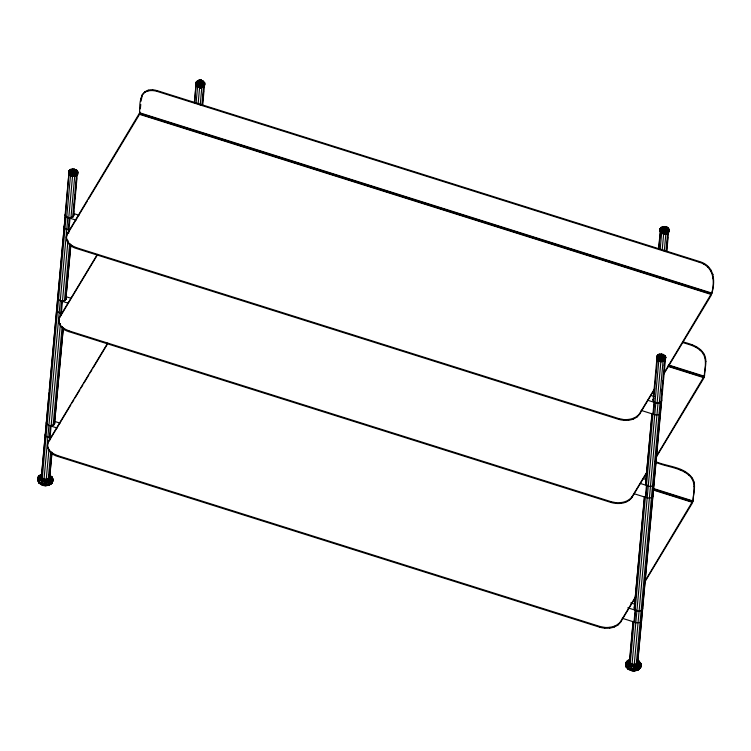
<?xml version="1.0" encoding="UTF-8"?>
<svg xmlns="http://www.w3.org/2000/svg" width="751" height="751" viewBox="0 0 751 751"><rect width="100%" height="100%" fill="white"/><g stroke="black" fill="none" stroke-linecap="round" stroke-linejoin="round"><path stroke-width="1.13" d="M72.274 175.922L70.256 175.358L69.336 173.969L69.12 170.787L70.303 169.482L76.367 169.745L72.134 168.891L70.19 169.576L70.031 171.05M68.923 172.345L68.989 173.979L70.153 175.34L74.396 176.269L76.33 175.584L76.48 173.997L77.569 172.636L77.55 171.19L76.311 169.717C70.303 171.772 67.421 176.119 76.48 173.997L77.588 172.721L77.522 171.097L77.503 172.552L74.518 174.429L71.092 171.632L72.462 169.857C75.673 170.956 72.772 178.043 76.367 175.499C82.516 172.392 71.101 166.994 72.462 169.857M74.405 168.984L72.134 176.1L74.358 176.278M75.203 170.458L75.654 171.866L75.119 172.514L70.444 173.481L69.327 172.176L69.299 170.712L70.303 169.482L69.12 170.787L68.961 173.885L70.209 175.368L70.322 173.641M65.403 215.969L68.951 172.899L65.168 214.476L65.403 215.969L68.735 217.95L72.725 217.105L73.617 215.79L77.55 171.19M630.08 660.505C626.606 659.247 624.851 664.044 625.893 666.681L628.446 669.075L625.893 666.681L625.912 662.664L627.958 660.42L629.751 659.838M637.101 660.242L638.866 661.03L640.828 663.471L640.725 667.151L638.557 669.685C634.464 672.53 622.128 669.667 630.943 664.757M68.989 173.979L68.998 172.514L69.073 174.035L70.096 175.049L68.989 173.979L68.942 172.43L68.961 173.885M625.883 662.729L625.79 666.315L628.08 669.207M640.828 663.471L640.772 666.128L638.772 668.371L635.299 669.526L631.3 669.301L627.864 667.77L625.893 665.33L629.15 662.307L628.756 661.424L626.034 662.589L625.996 665.245L627.939 667.648L631.338 669.169L635.28 669.385L638.707 668.249L640.772 666.128L640.828 663.471L637.233 661.105L638.866 661.03L638.791 662.007M629.488 660.749L629.441 663.227L630.643 664.616M637.364 663.781L637.674 662.007L637.101 663.771M637.749 661.218L637.73 662.701L634.679 664.569L630.558 663.593L629.469 662.241M638.557 669.685L637.777 664.344L640.744 663.405L640.725 667.151L638.256 669.77L640.819 666.268L640.856 663.565L638.885 661.115L637.158 660.345M69.092 172.58L69.336 173.969M76.959 175.03L77.165 172.721L77.4 174.213L76.33 175.584L77.372 174.345L77.4 172.777L77.447 174.288L76.508 175.537L72.725 217.105M625.893 666.681L625.818 663.621M41.737 484.864L45.576 485.625L49.322 485.015L51.969 483.203L53.096 479.382L49.435 479.645C53.875 488.206 35.569 487.418 43.811 479.955M74.715 176.053L77.269 174.363L77.297 172.871L77.372 174.345L76.255 175.603L77.372 174.345L77.24 172.89M76.48 173.997L70.35 169.491L69.083 170.862L69.12 172.392L69.195 170.73L70.228 169.501M74.518 174.429L70.397 173.528L69.27 172.204L69.299 170.712L71.627 170.214M625.893 665.33L625.958 662.617L628.033 660.401L628.756 661.424L625.958 662.617L625.855 665.433L627.827 667.883L631.281 669.423L635.299 669.648L638.782 668.493L640.81 666.193L640.744 663.405M204.497 84.262L204.291 85.839C208.384 79.944 193.598 81.99 197.26 84.929L201.428 85.867L203.343 85.201L204.432 83.962L201.935 81.587L201.606 80.301L197.372 80.873L199.4 80.15L203.549 81.202L202.601 83.464L203.305 86.947L201.268 87.67L199.259 87.426L197.194 86.647L195.983 85.135C194.453 78.836 201.944 83.586 204.572 84.093C205.07 87.764 199.409 88.524 197.091 86.628L196.002 85.229L196.236 82.028M196.199 83.84L196.386 85.323L196.03 83.605M204.479 82.507L204.488 83.999L203.343 85.201L199.222 85.68L196.283 83.464L196.396 81.981L199.85 84.243L202.601 83.464M204.629 82.582L204.488 85.689C203.099 88.139 199.503 88.13 197.072 86.543L197.344 84.816L201.935 81.587L203.437 81.174L204.657 82.676M663.443 354.51L659.331 359.241L659.068 361.043L663.443 361.287L665.029 360.255L665.715 357.223C665.161 353.787 656.994 356.584 657.425 359.898L661.274 361.597L661.274 354.05L663.443 354.51L659.096 354.35L657.529 355.373L656.787 358.387L657.482 358.696M45.576 480.311L45.529 485.653M37.616 479.072L41.493 476.463L41.277 474.529L38.62 476.35L37.55 479.955L39.146 483.09L41.286 484.16M39.146 483.09L37.663 478.969L38.508 476.416L41.277 474.529L38.508 476.416L37.55 479.955L38.836 482.931L41.896 484.93M664.87 226.473L664.034 233.918L667.846 232.866C671.525 229.365 663.067 236.358 668.024 232.754C674.802 226.689 653.473 225.741 667.01 227.093C662.429 225.901 656.674 229.158 661.988 233.298C669.958 236.349 665.292 229.017 662.739 226.577L660.918 227.553L660.758 229.027M668.043 231.552L668.578 231.515L667.892 232.866C670.249 232.247 665.386 228.37 661.096 227.44L660.157 228.952L660.57 230.473L658.777 249.294M627.855 661.396L627.92 660.505L629.667 659.922M665.602 358.715L665.029 360.255L663.443 361.287L663.508 359.391L659.153 354.331L661.274 354.05L665.686 357.129L665.057 360.18L661.265 361.606L657.425 359.898M199.203 87.257L201.24 87.651L203.202 87.05L201.24 87.651L201.409 85.755L199.4 80.15L201.606 80.301L199.024 87.51L203.277 87.032L199.024 87.51L197.569 86.515M638.697 669.376C632.605 671.76 629.056 671.788 632.502 665.292M41.08 479.964L65.412 213.875L56.766 308.905M41.436 477.345L45.417 433.627L45.163 435.101L46.046 436.509L50.026 437.767M45.511 432.548L49.144 392.67M49.35 390.342L56.663 310.069M49.219 475.092L49.885 476.547C50.411 480.903 42.375 481.626 42 477.824L41.333 476.369M42.065 480.218L66.041 216.757L65.159 215.349M66.708 217.236L70.491 175.668L69.186 174.392M42 477.824L43.633 478.913L43.774 479.795M43.849 481.194L67.825 217.734L66.041 216.757M635.684 597.186L620.617 622.194C615.961 628.578 606.902 629.254 599.824 627.245L57.592 456.401C51.181 454.824 44.835 447.784 48.618 441.147L107.646 343.113M97.311 254.401L59.967 316.424C56.194 323.061 62.53 330.102 68.942 331.679L611.173 502.522C618.251 504.531 627.31 503.855 631.966 497.472L647.033 472.463M654.6 389.309L639.533 414.317C634.877 420.71 625.818 421.377 618.74 419.377L76.508 248.525C70.096 246.957 63.76 239.907 67.534 233.27L139.686 112.791C139.198 100.165 141.235 85.886 157.381 90.711L699.603 261.564C713.863 265.816 715.534 279.588 712.155 292.392L711.225 295.284L663.631 374.308M68.735 217.95L72.518 176.372L70.491 175.668M47.942 448.572L47.529 444.395M47.454 445.183L48.618 441.147M59.291 323.85L58.878 319.673M59.967 316.424L59.892 317.213L97.245 255.19M66.858 240.695L66.445 236.518M66.37 237.316L67.534 233.27M49.313 437.758L50.392 425.883L53.959 424.85L54.71 423.592L54.485 422.203M60.662 313.036L61.742 301.16L65.309 300.128L66.069 298.87L65.835 297.48M68.228 229.89L69.308 218.006L72.875 216.973L73.636 215.725L73.401 214.335M49.406 477.974L45.802 479.345L45.67 480.171M46.046 481.475L48.984 449.267M49.819 440.067L60.427 323.512M61.169 315.364L67.984 240.404M68.623 233.392L70.021 218.015L73.373 216.391L73.626 214.917M70.932 217.893L74.715 176.325L76.508 175.537M49.941 451.773L48.008 447.784M61.291 327.051L59.357 323.052M68.857 243.897L66.923 239.907M49.144 475.881L49.81 477.336C50.092 478.359 46.778 481.41 47.904 478.997M48.083 480.978L50.692 452.224M46.496 421.752L46.243 423.217L48.909 425.61L53.133 425.395L62.136 326.507M57.846 297.03L57.592 298.494L60.258 300.888L64.492 300.672L69.702 243.418M73.701 210.834L73.617 215.79M74.011 207.37L74.433 202.751M74.753 199.278L75.166 194.659M75.485 191.195L75.907 186.577M76.217 183.113L76.64 178.494M49.397 479.851L51.903 452.243M53.133 425.395L54.457 424.259L63.244 327.699M64.492 300.672L65.806 299.536L70.801 244.619M49.641 478.378L51.95 453.069M63.281 328.562L54.457 424.259M70.838 245.493L65.806 299.536M53.265 454.468L53.34 453.679L50.007 450.975M64.614 329.745L64.689 328.957L61.366 326.253M72.18 246.591L72.256 245.802L68.932 243.108M57.592 456.401L57.658 455.604L53.34 453.679M68.942 331.679L69.008 330.881L64.689 328.957M76.508 248.525L76.583 247.736L72.256 245.802M140.371 108.848L140.775 104.464M141.075 101.178L142.437 94.448M194.331 102.746L196.011 84.272L194.669 103.084M196.077 103.206L197.551 87.032L196.246 85.764M198.104 103.91L199.578 87.745L197.551 87.032M200.198 105.018L201.775 87.689L203.568 86.9L204.46 85.586L204.225 84.093L203.915 87.557M201.888 105.384L203.568 86.9M202.441 103.722L202.864 99.104M203.174 95.64L203.596 91.021M202.676 105.215L204.46 85.586M599.824 627.245L599.889 626.456L57.658 455.604M611.173 502.522L611.239 501.734L69.008 330.881M618.74 419.377L618.805 418.589L76.583 247.736M604.715 628.221L604.79 627.432C610.591 627.789 617.162 626.428 620.692 621.406L635.75 596.397M616.073 503.499L616.139 502.71C621.941 503.067 628.512 501.706 632.042 496.674L647.099 471.666M623.64 420.353L623.705 419.556C629.507 419.922 636.078 418.56 639.608 413.529L654.665 388.52M609.718 628.146L609.784 627.357M621.068 503.423L621.133 502.635M628.634 420.278L628.7 419.48M614.318 627.029L614.384 626.24M625.667 502.306L625.743 501.518M633.234 419.161L633.309 418.363M618.073 624.982L618.148 624.184M629.422 500.26L629.498 499.462M636.989 417.105L637.064 416.317M620.617 622.194L620.692 621.406M631.966 497.472L632.042 496.674M639.533 414.317L639.608 413.529M658.467 248.956L660.42 230.726M660.167 249.416L661.631 233.251L660.016 230.519L660.73 232.012M662.175 250.139L663.649 233.974L661.631 233.251M664.269 251.266L665.846 233.946L667.658 233.176L668.578 231.862L666.794 251.501M665.977 251.651L667.658 233.176M666.484 251.153L667.01 245.38M667.217 243.071L667.742 237.297M668.061 233.833L668.381 230.369M641.147 410.403L653.454 414.289L654.534 402.405L653.126 399.983L656.909 358.415L657.632 357.035M629.075 665.236L633.055 621.518M642.696 608.057L642.452 609.53L641.138 610.666L639.101 611.154L636.904 610.882L634.238 608.488L644.405 496.805M654.055 483.334L653.802 484.808L652.488 485.944L650.45 486.432L648.254 486.15L645.588 483.766L651.971 413.67M633.196 621.199L629.62 663.349L629.413 661.547L629.394 663.039L632.436 665.414M634.238 608.488L644.546 496.505M645.588 483.766L652.112 413.369M661.443 397.026L661.659 400.818L660.927 402.198L657.087 403.259L653.539 401.475L657.529 358.189M630.061 665.489L654.046 402.029L653.154 400.621L653.408 399.147L653.511 401.428M630.558 663.593L630.521 664.551M634.492 607.024L634.595 609.296L635.618 610.281L634.539 622.157L622.232 618.28M645.841 482.302L645.944 484.573L646.968 485.559L645.888 497.434L633.581 493.557M654.994 402.667L658.777 361.1L657.322 359.898L656.909 358.415M631.844 666.466L655.82 403.005L654.046 402.029M634.679 664.569C635.318 666.203 631.535 665.996 632.464 664.447M657.087 403.259L660.871 361.691L658.777 361.1M634.041 666.747L658.017 403.287L660.054 402.789L661.368 401.654L661.622 400.189M659.256 403.09L663.039 361.513L664.71 360.621L665.442 359.25L665.02 357.767M636.078 666.25L660.054 402.789M634.435 665.405L636.463 664.888L636.604 663.931M660.927 402.198L664.71 360.621M661.969 391.252L662.185 388.943M662.711 383.17L662.917 380.86M663.546 373.932L663.762 371.623M664.288 365.85L664.494 363.54M637.392 665.123L661.368 401.654M637.646 663.649L665.442 359.25M644.79 581.387L692.844 500.917C693.586 492.29 696.675 481.607 688.864 475.12C679.617 467.253 666.494 466.991 655.698 462.334M656.139 456.664L704.194 376.195C704.936 367.568 708.024 356.885 700.214 350.388C695.388 345.892 688.798 344.493 682.706 342.54M663.706 373.519L711.76 293.05C715.149 280.236 713.478 266.464 699.219 262.212L156.987 91.359C151.843 89.81 145.243 90.186 142.042 95.095M654.975 461.33C667.151 466.878 683.889 466.221 692.319 478.134C696.637 484.827 693.229 492.966 693.239 500.269L692.309 503.151L644.715 582.185M683.1 341.893C690.676 344.061 699.143 346.342 703.668 353.411C707.986 360.105 704.579 368.243 704.588 375.547L703.659 378.429L656.064 457.453M634.867 670.596L635.299 669.526L634.323 665.555M659.998 230.435L660.411 231.965L661.95 233.317L663.011 230.088L666.916 227.009C668.587 227.75 669.526 229.693 668.137 231.252L668.897 229.853L668.324 228.191L660.608 230.369L662.044 231.712M658.918 355.89L659.068 354.416L657.529 355.373L656.956 356.894L657.585 358.396M49.322 485.015L52.138 482.865L53.077 479.288L50.871 478.002L49.979 476.463L51.875 476.66L51.641 478.068M657.519 360.029L656.787 358.387L657.5 355.439L659.19 354.35L664.935 355.599L665.593 357.044L665.095 358.49L663.584 359.579L661.415 360.011L659.218 359.541L657.623 358.293M640.856 663.565L640.547 667.508L638.256 669.77L640.725 667.151L640.584 664.86L640.547 667.508L637.871 669.601M196.189 82.122L199.4 80.15L201.625 80.31L197.4 80.798L198.273 82L197.391 84.769M203.887 86.121L203.821 84.516M627.939 667.648L628.315 664.701L627.442 662.401L629.15 662.307M638.772 668.371L640.772 666.128L639.392 665.226L638.801 661.002M64.333 225.76L64.079 227.224L64.962 228.642L68.942 229.89M660.542 412.064L660.289 413.538L658.974 414.665L654.741 414.881L652.957 413.904M652.966 495.219L652.722 496.683L651.408 497.819L647.174 498.035L645.391 497.059M641.617 619.941L641.373 621.406L640.049 622.541L635.825 622.757L634.041 621.781M140.071 112.143L139.555 114.161M38.752 482.593C42.385 485.869 48.477 486.319 52.138 482.865L52.823 480.659L51.969 483.203L48.787 484.864L51.969 483.203L53.002 480.274M201.935 81.587L199.362 80.244L201.625 80.385M42.469 479.072C33.251 482.583 46.158 485.353 49.51 483.719L52.185 481.832L52.983 479.213L52.129 481.757L49.463 483.588L46.355 480.227M38.864 481.598C41.465 484.367 45.886 484.921 49.519 483.841L52.223 481.907L50.918 480.743L47.82 481.795L45.708 484.198L41.859 483.428L38.949 481.494L37.766 478.903L38.554 476.369L41.465 475.571L38.62 476.35L41.896 477.505M196.18 83.549L197.231 85.041L199.165 85.933L203.408 85.332L199.222 85.68L198.94 83.887M41.765 477.57L41.267 477.167L41.746 475.73M41.314 477.364L41.793 475.956M49.087 485.071L51.603 483.344L52.41 480.94M198.273 82L199.428 80.179L197.475 80.779L202 83.99L201.409 85.755L199.24 85.614M37.663 478.969L38.554 476.369M53.077 479.288L52.223 481.907L49.519 483.841M665.564 358.809C665.855 360.536 661.227 362.329 664.964 360.292L665.564 358.809L664.973 357.204M656.994 356.8L657.594 355.326L659.096 354.35C657.491 354.05 656.29 358.922 657.594 355.326L659.153 354.331M38.949 481.494L40.01 478.669L39.925 476.341L41.493 476.463M665.715 357.223L663.593 359.701L665.17 358.678L665.686 357.129L665.095 358.49L663.546 359.447L659.294 359.297L657.707 358.189L657.097 356.734L657.688 355.326L661.049 355.054M665.593 357.044L665.01 358.415L663.508 359.391L661.434 359.691L659.228 357.176L657.097 356.734L665.536 357.025L665.01 358.415L663.546 359.447M659.228 357.176L659.312 355.767L660.091 355.242M663.518 356.096L663.433 357.504L662.654 358.03L657.763 358.152L659.331 359.241M656.787 358.387L657.35 357.016M657.097 356.734L657.688 355.326L661.378 356.556L665.095 358.49L663.584 359.579M49.237 477.72L49.81 477.336M660.57 230.473L660.195 228.867L661.04 227.44L660.195 228.867L660.608 230.369L664.184 232.322L666.409 232.162L668.118 231.139L668.812 229.693L668.371 228.191L668.719 229.646L668.043 231.026L664.213 232.003L660.767 230.238L660.27 228.811L660.955 227.469L660.711 230.275L663.011 230.088L666.372 231.909M637.571 663.677L636.313 664.926M663.302 227.572L662.222 228.736L663.011 230.088M662.175 231.421L666.55 229.928L666.907 229.215L666.118 227.863M653.126 399.983L653.849 398.612M666.719 228.454L668.719 229.646L667.996 230.979L665.827 230.379M668.024 232.754L668.784 231.346M668.118 231.139L668.878 229.768M635.28 669.385L636.792 666.71L639.392 665.226L637.777 664.344M668.043 231.026C670.859 228.445 658.561 227.027 660.608 230.369M144.464 92.457L144.859 91.8M140.981 98.541L141.376 97.883M148.003 90.862L148.398 90.214M152.322 90.486L152.716 89.838M67.459 234.068L87.341 201.052M88.543 199.053L139.151 115.025M156.987 91.359L157.381 90.711M48.543 441.935L70.829 404.93M72.04 402.921L73.842 399.926M75.044 397.927L79.869 389.919M81.07 387.92L82.882 384.916M84.084 382.916L88.9 374.918M90.111 372.918L91.913 369.914M93.124 367.915L106.98 344.906M699.219 262.212L699.603 261.564M703.771 264.249L704.166 263.592M707.78 267.243L708.174 266.596M710.84 270.914L711.235 270.266M712.661 274.894L713.056 274.237M713.056 278.79L713.45 278.142M691.652 345.357L692.037 344.709M696.205 347.394L696.599 346.746M700.214 350.388L700.608 349.741M703.274 354.059L703.668 353.411M705.095 358.039L705.489 357.392M705.489 361.944L705.884 361.287M680.293 470.088L680.688 469.431M684.856 472.116L685.25 471.468M688.864 475.12L689.258 474.463M691.924 478.781L692.319 478.134M693.746 482.762L694.14 482.114M694.14 486.667L694.534 486.01M72.284 174.476L76.471 173.885L77.503 172.552L77.437 171.04L77.409 172.486L76.405 173.763M77.475 174.213L76.123 175.452M76.471 173.885L77.569 172.636L75.663 171.097L69.27 172.204L70.284 173.753M637.036 663.011L638.941 663.828L640.706 666.062L638.707 668.249L635.046 665.367M628.033 660.401L625.958 662.617L625.996 665.245L630.502 664.288M199.165 85.933L203.427 85.445L204.572 84.093M659.078 361.118L663.34 361.137L664.87 360.292L665.142 359.025M38.479 476.472L41.221 474.538L38.508 476.416M47.66 479.973L49.331 478.772M49.566 484.329L51.603 483.344M664.644 360.255L663.077 361.053M49.51 483.719L52.223 481.907L53.096 479.382L51.791 476.622L50.871 478.002L50.918 480.743L49.435 479.645M49.463 483.588L52.185 481.832M663.471 361.203L665.029 360.255M660.711 230.275L660.373 228.783L662.579 228.022M630.042 663.724L628.315 664.701L631.338 669.169L636.792 666.71L635.844 665.095M631.741 665.114L629.638 666.099L634.633 667.282L633.403 665.508M41.887 477.946L37.766 478.903M636.529 664.729L632.389 665.236M197.372 80.873L199.428 80.179M198.865 81.474L201.024 81.23M43.145 479.523L40.901 480.208L40.01 478.669L42.169 478.556M203.427 85.445L199.184 85.811M76.264 169.726L77.381 171.031L77.409 172.486L69.299 170.712L69.27 172.204M47.839 479.795L45.727 480.133L41.934 478.622M665.949 233.495L664.053 233.777L666.494 233.486M42.347 478.847L41.267 477.167M666.55 229.928L668.719 229.646M660.871 361.691L663.039 361.513M664.194 232.209L666.409 232.04M666.287 233.664L664.034 233.908L661.894 233.214M629.92 663.283L626.034 662.589M75.663 171.097L77.381 171.031M636.914 662.57L638.557 662.513M199.578 87.745L201.775 87.689M72.518 176.372L74.715 176.325M75.119 172.514L77.409 172.486L76.358 173.716L74.283 172.871M663.649 233.974L665.846 233.946M639.627 667.686L640.143 667.705M69.327 172.176L71.552 172.27M631.206 670.305L635.215 670.521M631.206 670.596L635.139 670.812M201.306 87.585L199.024 87.435L201.174 87.529M640.706 666.062L636.285 664.795M49.068 477.796L50.871 478.002L48.796 477.195M67.825 217.734L70.021 218.015M61.375 313.045L59.179 312.763L56.513 310.379M655.82 403.005L658.017 403.287M662.654 358.03L665.01 358.415L663.724 356.772M618.805 418.589L623.705 419.556M611.239 501.734L616.139 502.71M43.633 478.913L45.802 479.345M43.577 479.861L45.708 480.283M599.889 626.456L604.79 627.432M659.237 359.419L661.424 359.898M38.019 480.64L38.545 480.762M662.138 231.468L664.203 232.068M661.246 361.315L661.725 361.456M139.686 112.791L711.76 293.05M139.592 113.279L711.676 293.528M139.423 113.805L711.507 294.054M139.217 114.236L711.3 294.486M668.437 364.93L704.194 376.195M668.352 365.408L704.109 376.683M668.183 365.944L703.931 377.209M667.977 366.375L703.734 377.64M73.363 213.481L78.958 215.246M650.76 395.411L654.112 396.472M69.308 218.006L76.02 220.127M647.822 400.292L654.534 402.405M65.797 296.636L71.392 298.391M643.194 478.565L646.545 479.617M61.742 301.16L68.454 303.273M640.256 483.437L646.968 485.559M652.619 488.244L692.844 500.917M652.535 488.732L692.751 501.405M653.483 489.605L692.582 501.931M653.276 490.037L692.375 502.363M54.447 421.358L60.042 423.113M630.718 602.931L635.196 604.339M50.392 425.883L57.104 427.995M627.78 607.812L635.618 610.281M660.373 228.783L662.41 229.506M70.444 173.481L72.34 174.279M627.761 668.765L631.422 670.408M69.299 170.712L71.092 171.632M49.059 478.246L50.833 479.326L52.129 481.757L49.416 481.1L47.764 479.851M661.697 358.218L663.508 359.391M48.937 474.773L51.894 476.744M663.377 354.51L665.086 355.721M657.688 355.326L659.021 356.49M202 83.99L203.343 85.201L201.409 85.755L199.85 84.243M652.431 413.303L653.454 414.289M657.557 359.701L656.965 358.584L657.407 357.11L656.909 358.565L657.491 357.185L657.576 360.029M49.068 476.106L49.726 477.533M44.675 480.133L45.492 482.039L47.82 481.795L47.229 480.086M77.024 173.068L77.269 174.363M69.12 170.787L69.167 172.289M45.492 482.039L41.859 483.428L40.901 480.208L45.492 482.039M660.57 232.115L660.176 230.651L660.514 232.106"/></g></svg>
